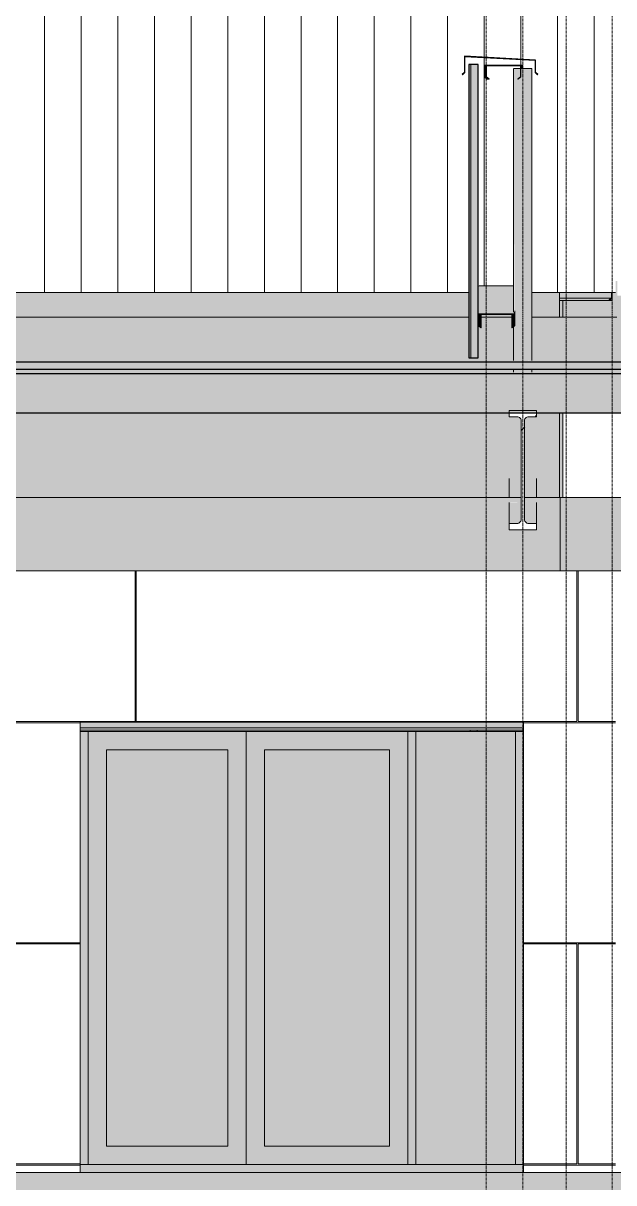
# Model space of a CAD drawing. Header units: inches. Extents: x -55396 to -733, y -290 to 853.
# Drawn here: x -19410.6 to -19281.6, y -2.2 to 250.7 of the extents above; entities that cross this region are included whole.
import ezdxf

# ---------------------------------------------------------------- set-up
doc = ezdxf.new("R2010")
doc.units = ezdxf.units.IN
doc.header["$MEASUREMENT"] = 0
doc.linetypes.add('Grid Line 1_2_', pattern=[0.875, 0.5, -0.125, 0.125, -0.125])
for name, color, linetype, lineweight in [('A-CLNG', 13, 'Continuous', 9), ('A-CLNG-PATT', 13, 'Continuous', 25), ('A-DOOR', 31, 'Continuous', 9), ('A-GLAZ-CURT', 52, 'Continuous', 9), ('A-GLAZ-CWMG', 51, 'Continuous', 9), ('A-ROOF', 132, 'Continuous', 9), ('A-WALL', 113, 'Continuous', 9), ('A-WALL-PATT', 111, 'Continuous', 25), ('C-BLDG-PADS', 91, 'Continuous', 9), ('L-SITE-WALL', 31, 'Continuous', 9), ('M-HVAC-DUCT', 70, 'Continuous', 9), ('S-BEAM', 12, 'Continuous', 9), ('S-COLS', 52, 'Continuous', 9), ('S-GRID', 1, 'Continuous', 9)]:
    doc.layers.add(name, color=color, linetype=linetype, lineweight=lineweight)
pattern_1 = [(45, (22032.004, 107.706), (-19.007, 19.007), []), (45, (22032.004, 136.506), (-19.007, 19.007), [])]
pattern_2 = [(90, (21867.43, 532.5), (-193, -193), [48, -145]), (180, (21867.43, 532.5), (-2e-14, -193), [96.25, -96.75]), (270, (21771.18, 580.5), (-193, -193), [48, -145]), (180, (21867.43, 580.5), (-2e-14, -193), [96.25, -96.75]), (270, (21770.93, 580.5), (-193, -193), [48, -145]), (180, (21770.93, 580.5), (-2e-14, -193), [96.25, -96.75]), (90, (21674.68, 532.5), (-193, -193), [48, -145]), (180, (21770.93, 532.5), (-2e-14, -193), [96.25, -96.75]), (90, (21819.43, 580.75), (-193, -193), [48, -145]), (180, (21867.68, 580.75), (-2e-14, -193), [48.25, -144.75]), (180, (21867.68, 628.75), (-2e-14, -193), [48.25, -144.75]), (90, (21722.93, 580.75), (-193, -193), [48, -145]), (180, (21819.18, 580.75), (-2e-14, -193), [96.25, -96.75]), (270, (21819.18, 628.75), (-193, -193), [48, -145]), (180, (21819.18, 628.75), (-2e-14, -193), [96.25, -96.75]), (180, (21722.68, 580.75), (-2e-14, -193), [48, -145]), (270, (21722.68, 628.75), (-193, -193), [48, -145]), (180, (21722.68, 628.75), (-2e-14, -193), [48, -145]), (90, (21867.43, 629), (-193, -193), [48, -145]), (180, (21867.43, 629), (-2e-14, -193), [96.25, -96.75]), (270, (21771.18, 677), (-193, -193), [48, -145]), (180, (21867.43, 677), (-2e-14, -193), [96.25, -96.75]), (270, (21770.93, 677), (-193, -193), [48, -145]), (180, (21770.93, 677), (-2e-14, -193), [96.25, -96.75]), (270, (21674.68, 677), (-193, -193), [48, -145]), (180, (21770.93, 629), (-2e-14, -193), [96.25, -96.75]), (90, (21819.43, 677.25), (-193, -193), [48, -145]), (180, (21867.68, 677.25), (-2e-14, -193), [48.25, -144.75]), (180, (21867.68, 725.25), (-2e-14, -193), [48.25, -144.75]), (90, (21722.93, 677.25), (-193, -193), [48, -145]), (180, (21819.18, 677.25), (-2e-14, -193), [96.25, -96.75]), (270, (21819.18, 725.25), (-193, -193), [48, -145]), (180, (21819.18, 725.25), (-2e-14, -193), [96.25, -96.75]), (180, (21722.68, 677.25), (-2e-14, -193), [48, -145]), (270, (21722.68, 725.25), (-193, -193), [48, -145]), (180, (21722.68, 725.25), (-2e-14, -193), [48, -145])]

# ---------------------------------------------------------------- blocks, each defined once
blk = doc.blocks.new('W-Wide Flange - 8_ WIDE-1169091-Section 7')
at = {"layer": 'S-BEAM'}
h = blk.add_hatch(dxfattribs=at)
h.set_pattern_fill('FP_11', color=256, style=0, pattern_type=2)
h.set_pattern_definition(pattern_1)
h.paths.add_polyline_path([(22351.32, 140.24), (22353.05, 140.24), (22353.05, 141.6), (22351.12, 141.62), (22350.76, 141.8), (22350.52, 142.11), (22350.43, 142.49), (22350.49, 164.32), (22350.62, 164.57), (22350.93, 164.81), (22351.32, 164.9), (22353.05, 164.9), (22353.05, 166.26), (22347.05, 166.26), (22347.05, 164.9), (22348.99, 164.88), (22349.34, 164.71), (22349.62, 164.32), (22349.68, 164.01), (22349.66, 142.29), (22349.48, 141.94), (22349.17, 141.69), (22348.79, 141.6), (22347.05, 141.6), (22347.05, 140.24)], flags=0)
h = blk.add_hatch(color=256, dxfattribs=at)
h.paths.add_polyline_path([(22348.79, 141.6), (22349.23, 141.73), (22349.48, 141.94), (22349.66, 142.29), (22349.68, 142.49), (22349.62, 146.81), (22349.42, 146.46), (22349.1, 146.24), (22348.79, 146.16), (22348.79, 141.62)], flags=0)
h.paths.add_polyline_path([(22349.68, 147.29), (22349.65, 152.08), (22349.41, 151.68), (22348.99, 151.45), (22348.79, 151.42), (22348.79, 147.29), (22349.67, 147.29)], flags=0)
h = blk.add_hatch(color=256, dxfattribs=at)
h.paths.add_polyline_path([(22351.32, 141.6), (22351.32, 146.17), (22350.87, 146.3), (22350.59, 146.59), (22350.45, 146.96), (22350.43, 147.09), (22350.46, 142.27), (22350.69, 141.87), (22350.93, 141.69), (22351.32, 141.6)], flags=0)
h.paths.add_polyline_path([(22350.53, 147.29), (22351.32, 147.29), (22351.31, 151.42), (22350.87, 151.54), (22350.55, 151.87), (22350.43, 152.31), (22350.49, 147.29), (22350.52, 147.29)], flags=0)
h = blk.add_hatch(color=256, dxfattribs=at)
h.paths.add_polyline_path([(22347.05, 141.6), (22348.79, 141.62), (22348.79, 146.17), (22347.05, 146.17), (22347.05, 141.62)], flags=0)
h.paths.add_polyline_path([(22348.79, 147.29), (22348.79, 151.42), (22347.05, 151.42), (22347.05, 147.29)], flags=0)
h = blk.add_hatch(color=256, dxfattribs=at)
h.paths.add_polyline_path([(22351.32, 141.6), (22353.05, 141.62), (22353.05, 146.17), (22351.32, 146.17), (22351.32, 141.62)], flags=0)
h.paths.add_polyline_path([(22353.05, 147.29), (22353.05, 151.42), (22351.32, 151.42), (22351.32, 147.29)], flags=0)
at = {"layer": 'S-BEAM', "lineweight": 15}
for p, q in [((22353.05, 166.26), (22347.05, 166.26)), ((22347.05, 166.26), (22347.05, 164.9)), ((22347.05, 164.9), (22348.79, 164.9)), ((22351.32, 164.9), (22353.05, 164.9)), ((22353.05, 164.9), (22353.05, 166.26)), ((22349.68, 164.01), (22349.68, 142.49)), ((22350.43, 142.49), (22350.43, 164.01)), ((22348.79, 141.6), (22347.05, 141.6)), ((22347.05, 141.6), (22347.05, 140.24)), ((22347.05, 140.24), (22353.05, 140.24)), ((22353.05, 141.6), (22351.32, 141.6)), ((22353.05, 140.24), (22353.05, 141.6))]:
    blk.add_line(p, q, dxfattribs=at)
at = {"layer": 'S-BEAM'}
for p, q in [((22347.05, 151.42), (22347.05, 147.29)), ((22353.05, 147.29), (22353.05, 151.42)), ((22347.05, 146.16), (22347.05, 141.6)), ((22353.05, 141.6), (22353.05, 146.16))]:
    blk.add_line(p, q, dxfattribs=at)
at = {"layer": 'S-BEAM', "lineweight": 15, "flags": 128}
for points in [[(22348.79, 164.9), (22348.99, 164.88), (22349.17, 164.81), (22349.34, 164.71), (22349.48, 164.57), (22349.59, 164.4), (22349.66, 164.21), (22349.68, 164.01)], [(22350.43, 164.01), (22350.45, 164.21), (22350.52, 164.4), (22350.62, 164.57), (22350.76, 164.71), (22350.93, 164.81), (22351.12, 164.88), (22351.32, 164.9)], [(22349.68, 142.49), (22349.66, 142.29), (22349.59, 142.11), (22349.48, 141.94), (22349.34, 141.8), (22349.17, 141.69), (22348.99, 141.62), (22348.79, 141.6)], [(22351.32, 141.6), (22351.12, 141.62), (22350.93, 141.69), (22350.76, 141.8), (22350.62, 141.94), (22350.52, 142.11), (22350.45, 142.29), (22350.43, 142.49)]]:
    blk.add_lwpolyline(points, dxfattribs=at)
blk = doc.blocks.new('Girt_C - 10_D-1179047-Section 7')
at = {"layer": 'S-BEAM'}
for points in [[(22259.32, 97), (22350.18, 97), (22350.18, 98.25), (22253.43, 98.25), (22253.43, 97)], [(22336.79, 96.52), (22350.18, 96.52), (22350.18, 97), (22253.43, 97), (22253.43, 96.52), (22259.32, 96.52)]]:
    blk.add_hatch(color=256, dxfattribs=at).paths.add_polyline_path(points, flags=0)
for p, q in [((22253.43, 97), (22350.18, 97)), ((22253.43, 96.52), (22350.18, 96.52))]:
    blk.add_line(p, q, dxfattribs=at)
blk = doc.blocks.new('Girt_C - 8_D-1179786-Section 7')
at = {"layer": 'S-BEAM'}
for points in [[(22341.74, 239.05), (22342.16, 239.05), (22342.16, 241.37), (22341.74, 241.37), (22341.74, 239.4)], [(22350.05, 241.37), (22350.02, 241.46), (22349.62, 241.44)], [(22349.64, 239), (22349.66, 239), (22349.7, 240.83), (22350.05, 240.83), (22350.05, 241.37), (22349.64, 241.37)], [(22342.28, 238.6), (22342.69, 238.6), (22342.16, 239.05), (22341.81, 239), (22342.16, 238.71)], [(22342.62, 238.52), (22342.69, 238.6), (22342.21, 238.52)]]:
    blk.add_hatch(color=256, dxfattribs=at).paths.add_polyline_path(points, flags=0)
at = {"layer": 'S-BEAM', "lineweight": 15}
for p, q in [((22341.64, 241.37), (22341.64, 239)), ((22341.74, 239.05), (22341.74, 241.37)), ((22349.45, 241.55), (22341.82, 241.55)), ((22341.82, 241.45), (22349.45, 241.45)), ((22349.53, 241.37), (22349.53, 239.05)), ((22349.64, 239), (22349.64, 241.37)), ((22341.64, 239), (22342.21, 238.52)), ((22342.28, 238.6), (22341.74, 239.05)), ((22342.21, 238.52), (22342.28, 238.6)), ((22349.53, 239.05), (22348.99, 238.6)), ((22348.99, 238.6), (22349.06, 238.52)), ((22349.06, 238.52), (22349.64, 239))]:
    blk.add_line(p, q, dxfattribs=at)
at = {"layer": 'S-BEAM'}
for p, q in [((22342.16, 241.37), (22341.74, 241.37)), ((22342.16, 241.37), (22342.16, 239.05)), ((22349.86, 241.55), (22349.45, 241.55)), ((22349.94, 241.37), (22349.53, 241.37)), ((22350.05, 241.37), (22350.05, 240.83)), ((22342.16, 239.05), (22341.74, 239.05)), ((22342.16, 239.05), (22342.69, 238.6)), ((22342.62, 238.52), (22342.21, 238.52)), ((22342.69, 238.6), (22342.28, 238.6)), ((22342.69, 238.6), (22342.62, 238.52))]:
    blk.add_line(p, q, dxfattribs=at)
at = {"layer": 'S-BEAM', "lineweight": 15, "flags": 128}
for points in [[(22341.82, 241.55), (22341.75, 241.54), (22341.69, 241.5), (22341.65, 241.44), (22341.64, 241.37)], [(22341.74, 241.37), (22341.76, 241.41), (22341.79, 241.44), (22341.82, 241.45)], [(22349.64, 241.37), (22349.62, 241.44), (22349.58, 241.5), (22349.52, 241.54), (22349.45, 241.55)], [(22349.45, 241.45), (22349.49, 241.44), (22349.51, 241.41), (22349.53, 241.37)]]:
    blk.add_lwpolyline(points, dxfattribs=at)
at = {"layer": 'S-BEAM'}
for centre, major_axis, start_param, end_param in [((22342.23, 241.37), (0, 0.0782), 0, 1.517697), ((22349.86, 241.37), (0, 0.187), 4.712389, 6.283185)]:
    blk.add_ellipse(centre, major_axis=major_axis, ratio=0.999996, start_param=start_param, end_param=end_param, dxfattribs=at)
blk = doc.blocks.new('Girt_C - 8_D-1179789-Section 7')
at = {"layer": 'S-BEAM'}
for points in [[(22340.3, 187.14), (22340.42, 187.31), (22340.49, 187.32), (22340.49, 193.44), (22340.33, 193.34), (22340.3, 193.25)], [(22340.49, 187.32), (22348.12, 187.32), (22348.1, 193.44), (22340.49, 193.44)], [(22340.95, 184.37), (22340.95, 187.21), (22340.49, 187.21), (22340.49, 184.75)], [(22347.66, 184.37), (22348.19, 184.82), (22348.12, 185.16), (22348.1, 185.15), (22348.1, 187.21), (22347.66, 187.21), (22347.66, 184.81)], [(22348.3, 187.14), (22348.25, 187.67), (22348.12, 187.73), (22348.19, 187.31), (22348.29, 187.21)]]:
    blk.add_hatch(color=256, dxfattribs=at).paths.add_polyline_path(points, flags=0)
h = blk.add_hatch(dxfattribs=at)
h.set_pattern_fill('FP_11', color=256, style=0, pattern_type=2)
h.set_pattern_definition(pattern_1)
h.paths.add_polyline_path([(22340.88, 184.28), (22340.95, 184.37), (22340.41, 184.82), (22340.41, 187.14), (22340.3, 187.14), (22340.3, 184.77)], flags=0)
h.paths.add_polyline_path([(22347.73, 184.28), (22348.3, 184.77), (22348.3, 187.14), (22348.19, 187.14), (22348.19, 184.82), (22347.66, 184.37)], flags=0)
h.paths.add_polyline_path([(22346.48, 187.21), (22348.12, 187.21), (22348.12, 187.32), (22340.49, 187.32), (22340.49, 187.21)], flags=0)
for p, q in [((22340.49, 193.44), (22348.1, 193.44)), ((22340.3, 187.57), (22340.3, 187.14)), ((22340.41, 187.31), (22340.41, 187.14)), ((22340.41, 187.31), (22340.41, 187.14)), ((22340.95, 187.21), (22340.95, 184.37)), ((22347.66, 187.22), (22347.66, 184.37)), ((22348.19, 187.31), (22348.19, 187.14)), ((22348.3, 187.14), (22348.3, 187.96))]:
    blk.add_line(p, q, dxfattribs=at)
at = {"layer": 'S-BEAM', "lineweight": 15}
for p, q in [((22348.12, 187.32), (22340.49, 187.32)), ((22340.49, 187.21), (22348.12, 187.21)), ((22340.3, 187.14), (22340.3, 184.77)), ((22340.3, 184.77), (22340.88, 184.28)), ((22340.41, 184.82), (22340.41, 187.14)), ((22340.95, 184.37), (22340.41, 184.82)), ((22348.19, 184.82), (22347.66, 184.37)), ((22347.73, 184.28), (22348.3, 184.77)), ((22348.19, 187.14), (22348.19, 184.82)), ((22348.3, 184.77), (22348.3, 187.14)), ((22340.88, 184.28), (22340.95, 184.37)), ((22347.66, 184.37), (22347.73, 184.28))]:
    blk.add_line(p, q, dxfattribs=at)
at = {"layer": 'S-BEAM', "lineweight": 15, "flags": 128}
for points in [[(22340.49, 187.32), (22340.42, 187.31), (22340.36, 187.27), (22340.32, 187.21), (22340.3, 187.14)], [(22340.41, 187.14), (22340.42, 187.18), (22340.45, 187.2), (22340.49, 187.21)], [(22348.3, 187.14), (22348.29, 187.21), (22348.25, 187.27), (22348.19, 187.31), (22348.12, 187.32)], [(22348.12, 187.21), (22348.15, 187.2), (22348.18, 187.18), (22348.19, 187.14)]]:
    blk.add_lwpolyline(points, dxfattribs=at)
at = {"layer": 'S-BEAM'}
blk.add_ellipse((22340.49, 193.25), major_axis=(-0.188, 0), ratio=0.999133, start_param=4.712389, end_param=6.283185, dxfattribs=at)
blk = doc.blocks.new('Round Elbow - 1_5 D-V258-Section 7')
at = {"layer": 'M-HVAC-DUCT'}
for points in [[(22360.05, 139.29), (22374.19, 139.29), (22374.42, 141.2), (22375.1, 143), (22376.42, 144.79), (22377.64, 145.87), (22379.35, 146.77), (22381.41, 147.23), (22358.19, 147.29), (22358.19, 139.29)], [(22381.22, 131.29), (22381.14, 131.36), (22379.06, 131.96), (22378.72, 132.08), (22377.2, 133.03), (22375.93, 134.3), (22374.98, 135.81), (22374.35, 137.89), (22374.19, 139.29), (22358.19, 139.29), (22358.19, 131.29), (22381.16, 131.29)]]:
    blk.add_hatch(color=256, dxfattribs=at).paths.add_polyline_path(points, flags=0)
h = blk.add_hatch(color=256, dxfattribs=at)
h.paths.add_polyline_path([(22382.19, 131.29), (22382.71, 131.34), (22381.67, 131.34)], flags=0)
h.paths.add_polyline_path([(22383.53, 131.44), (22383.97, 131.49), (22383.73, 131.49)], flags=0)
h.paths.add_polyline_path([(22385.31, 131.96), (22385.66, 132.08), (22385.51, 132.06)], flags=0)
h.paths.add_polyline_path([(22386.93, 132.88), (22387.18, 133.03), (22387.08, 133.01)], flags=0)
h.paths.add_polyline_path([(22388.29, 134.14), (22388.44, 134.3), (22388.49, 134.44)], flags=0)
h.paths.add_polyline_path([(22389.32, 135.69), (22389.4, 135.81), (22389.44, 136.02)], flags=0)
h.paths.add_polyline_path([(22389.96, 137.44), (22389.99, 137.51), (22390.05, 138.15)], flags=0)
h.paths.add_polyline_path([(22384.54, 146.89), (22383.97, 147.09), (22383.53, 147.13)], flags=0)
for p, q in [((22358.19, 139.29), (22358.19, 147.29)), ((22358.19, 131.29), (22358.19, 139.29))]:
    blk.add_line(p, q, dxfattribs=at)
at = {"layer": 'M-HVAC-DUCT', "flags": 128}
for points in [[(22358.19, 147.29), (22359.15, 147.29), (22360.11, 147.29), (22361.06, 147.29), (22362.01, 147.29), (22362.96, 147.29), (22363.89, 147.29), (22364.82, 147.29), (22365.74, 147.29), (22366.64, 147.29), (22367.53, 147.29), (22368.41, 147.29), (22369.27, 147.29), (22370.11, 147.29), (22370.94, 147.29), (22371.74, 147.29), (22372.52, 147.29), (22373.28, 147.29), (22374.01, 147.29), (22374.72, 147.29), (22375.41, 147.29), (22376.06, 147.29), (22376.69, 147.29), (22377.28, 147.29), (22377.85, 147.29), (22378.38, 147.29), (22378.89, 147.29), (22379.36, 147.29), (22379.79, 147.29), (22380.19, 147.29), (22380.56, 147.29), (22380.89, 147.29), (22381.18, 147.29), (22381.44, 147.29), (22381.66, 147.29), (22381.84, 147.29), (22381.98, 147.29), (22382.09, 147.29), (22382.16, 147.29), (22382.19, 147.29), (22382.19, 147.29)], [(22382.19, 147.29), (22382.51, 147.28), (22382.83, 147.26), (22383.15, 147.23), (22383.46, 147.18), (22383.78, 147.13), (22384.09, 147.06), (22384.4, 146.97), (22384.71, 146.88), (22385.01, 146.77), (22385.3, 146.65), (22385.6, 146.52), (22385.88, 146.38), (22386.16, 146.23), (22386.44, 146.06), (22386.71, 145.89), (22386.97, 145.7), (22387.22, 145.51), (22387.46, 145.3), (22387.7, 145.08), (22387.93, 144.86), (22388.15, 144.63), (22388.35, 144.38), (22388.55, 144.13), (22388.74, 143.87), (22388.92, 143.61), (22389.09, 143.34), (22389.24, 143.06), (22389.39, 142.77), (22389.52, 142.48), (22389.64, 142.18), (22389.75, 141.88), (22389.85, 141.58), (22389.94, 141.27), (22390.01, 140.96), (22390.07, 140.65), (22390.12, 140.33), (22390.16, 140.01), (22390.18, 139.69), (22390.19, 139.37), (22390.19, 139.29)], [(22390.19, 139.29), (22390.18, 138.97), (22390.16, 138.65), (22390.13, 138.33), (22390.09, 138.01), (22390.03, 137.7), (22389.96, 137.38), (22389.88, 137.08), (22389.78, 136.77), (22389.68, 136.47), (22389.56, 136.17), (22389.43, 135.88), (22389.28, 135.59), (22389.13, 135.31), (22388.97, 135.04), (22388.79, 134.77), (22388.61, 134.51), (22388.41, 134.26), (22388.2, 134.01), (22387.99, 133.77), (22387.76, 133.55), (22387.53, 133.33), (22387.29, 133.12), (22387.04, 132.92), (22386.78, 132.73), (22386.51, 132.55), (22386.24, 132.39), (22385.96, 132.23), (22385.67, 132.09), (22385.38, 131.95), (22385.09, 131.83), (22384.79, 131.72), (22384.48, 131.62), (22384.17, 131.54), (22383.86, 131.46), (22383.55, 131.4), (22383.23, 131.35), (22382.91, 131.32), (22382.59, 131.3), (22382.28, 131.29), (22382.19, 131.29)], [(22382.19, 131.29), (22382.17, 131.29), (22382.11, 131.29), (22382.02, 131.29), (22381.88, 131.29), (22381.71, 131.29), (22381.5, 131.29), (22381.25, 131.29), (22380.97, 131.29), (22380.65, 131.29), (22380.29, 131.29), (22379.9, 131.29), (22379.48, 131.29), (22379.02, 131.29), (22378.52, 131.29), (22378, 131.29), (22377.44, 131.29), (22376.85, 131.29), (22376.23, 131.29), (22375.58, 131.29), (22374.91, 131.29), (22374.21, 131.29), (22373.48, 131.29), (22372.73, 131.29), (22371.95, 131.29), (22371.16, 131.29), (22370.34, 131.29), (22369.5, 131.29), (22368.65, 131.29), (22367.77, 131.29), (22366.89, 131.29), (22365.98, 131.29), (22365.07, 131.29), (22364.14, 131.29), (22363.21, 131.29), (22362.27, 131.29), (22361.32, 131.29), (22360.36, 131.29), (22359.41, 131.29), (22358.45, 131.29), (22358.19, 131.29)]]:
    blk.add_lwpolyline(points, dxfattribs=at)
at = {"layer": 'M-HVAC-DUCT'}
for start, end in [(99.6807, 107.183), (90, 93.7389), (86.2611, 90), (72.817, 80.3193), (139.8651, 147.9612), (126.4786, 134.2301), (113.0848, 120.6682), (59.3318, 66.9152), (45.7699, 53.5214), (32.0388, 40.1349), (153.2466, 162.2008), (17.7992, 26.7534), (167.1429, 180), (180, 192.8571), (0, 12.8571), (347.1429, 0), (197.7992, 206.7534), (333.2466, 342.2008), (212.4468, 220.1349), (319.8651, 327.5532), (225.7699, 233.5214), (239.3318, 246.9152), (252.817, 260.3193), (279.6807, 287.183), (293.0848, 300.6682), (306.4786, 314.2301), (266.2611, 270), (270, 273.7389)]:
    blk.add_arc((22382.19, 139.29), 8, start, end, dxfattribs=at)
blk = doc.blocks.new('columns and girder2 - one-1108489-Section 7')
at = {"layer": 'S-BEAM'}
h = blk.add_hatch(color=256, dxfattribs=at)
h.paths.add_polyline_path([(22343.33, 96.25), (22350.18, 96.25), (22350.18, 96.52), (22340.05, 96.52), (22340.05, 96.25)], flags=0)
h.paths.add_polyline_path([(21174.78, 244.48), (21177.06, 244.48), (21180.68, 264.01), (21180.68, 278), (21183.27, 278), (21184.89, 286.77), (21146.8, 286.77), (21146.8, 244.48), (21155.41, 244.48)], flags=0)
h.paths.add_polyline_path([(21150.57, 292.73), (21186, 292.73), (21191.77, 323.84), (21191.62, 323.84), (21191.62, 335.02), (21146.8, 335.02), (21146.8, 325.09), (21188.62, 325.09), (21188.62, 324.09), (21146.8, 324.09), (21146.8, 292.73)], flags=0)
h.paths.add_polyline_path([(21194.62, 329.63), (21232.98, 335.02), (21194.62, 335.02)], flags=0)
h.paths.add_polyline_path([(21146.8, 340.98), (21191.62, 340.98), (21191.62, 384.8), (21146.8, 386.67), (21146.8, 349.86)], flags=0)
h.paths.add_polyline_path([(21194.62, 340.98), (21275.41, 340.98), (21381.56, 355.9), (21381.56, 376.88), (21194.62, 384.67), (21194.62, 345.36)], flags=0)
h = blk.add_hatch(color=256, dxfattribs=at)
h.paths.add_polyline_path([(21155.3, -6), (21155.3, -6), (21153.8, -6)], flags=0)
h.paths.add_polyline_path([(22359.55, -6), (22359.55, -6), (22358.05, -6)], flags=0)
h.paths.add_polyline_path([(22340.05, 96.25), (22340.05, 96.52), (22338.55, 96.52), (22338.55, 96.25), (22338.82, 96.25)], flags=0)
h.paths.add_polyline_path([(22358.05, 147.29), (22358.8, 147.29), (22358.8, 165.76), (22358.05, 165.76), (22358.05, 147.29)], flags=0)
h.paths.add_polyline_path([(22358.8, 186.58), (22358.8, 190.27), (22358.05, 190.27), (22358.05, 186.58)], flags=0)
h.paths.add_polyline_path([(21178.58, 244.48), (21180.68, 255.78), (21180.68, 264), (21177.06, 244.48), (21177.67, 244.48)], flags=0)
h.paths.add_polyline_path([(21183.27, 278), (21184.8, 278), (21186.42, 286.77), (21184.89, 286.77), (21183.92, 281.5)], flags=0)
h.paths.add_polyline_path([(21186.26, 292.73), (21187.53, 292.73), (21193.29, 323.84), (21191.77, 323.84), (21186, 292.73)], flags=0)
for p, q in [((22338.55, 96.52), (22338.55, 96.25)), ((22340.05, 96.25), (22340.05, 96.52))]:
    blk.add_line(p, q, dxfattribs=at)
blk = doc.blocks.new('Girt_Z - 10_D-1179800-Section 7')
at = {"layer": 'S-BEAM'}
blk.add_hatch(color=256, dxfattribs=at).paths.add_polyline_path([(22368.98, 190.27), (22369.55, 190.75), (22369.5, 192), (22369.44, 192), (22369.44, 190.8), (22368.91, 190.35)], flags=0)
for p, q in [((22369.44, 190.8), (22368.91, 190.35)), ((22368.91, 190.35), (22368.98, 190.27)), ((22368.98, 190.27), (22369.55, 190.75)), ((22369.44, 192), (22369.44, 190.8)), ((22369.55, 190.75), (22369.55, 192))]:
    blk.add_line(p, q, dxfattribs=at)
blk = doc.blocks.new('Girt_Z - 10_D-1179058-Section 7')
at = {"layer": 'S-BEAM'}
blk.add_hatch(color=256, dxfattribs=at).paths.add_polyline_path([(22358.05, 190.75), (22369.55, 190.75), (22369.55, 192), (22358.05, 192)], flags=0)
h = blk.add_hatch(color=256, dxfattribs=at)
h.paths.add_polyline_path([(22369.44, 190.27), (22369.55, 190.27), (22369.55, 190.75), (22368.98, 190.27)], flags=0)
h.paths.add_polyline_path([(22358.05, 190.27), (22368.91, 190.35), (22369.38, 190.75), (22358.05, 190.75)], flags=0)
for p, q in [((22369.55, 190.75), (22358.05, 190.75)), ((22369.55, 190.27), (22358.05, 190.27)), ((22369.55, 192), (22369.55, 190.75)), ((22369.55, 190.75), (22369.55, 190.27))]:
    blk.add_line(p, q, dxfattribs=at)
blk = doc.blocks.new('Door_Single_Storefront - one-1179500-Section 7')
at = {"layer": 'A-DOOR'}
h = blk.add_hatch(color=256, dxfattribs=at)
h.paths.add_polyline_path([(22255.18, 1.75), (22289.62, 1.75), (22289.62, 96.25), (22255.18, 96.25), (22255.18, 76.43)], flags=0)
h.paths.add_polyline_path([(22259.32, 5.75), (22259.18, 5.75), (22259.18, 92.25), (22285.62, 92.25), (22285.62, 5.75)], flags=0)
blk.add_hatch(color=256, dxfattribs=at).paths.add_polyline_path([(22259.18, 5.75), (22285.62, 5.75), (22285.62, 92.25), (22259.18, 92.25), (22259.18, 32.19)], flags=0)
for p, q in [((22289.62, 96.25), (22255.18, 96.25)), ((22289.62, 1.75), (22289.62, 96.25)), ((22259.18, 5.75), (22259.18, 92.25)), ((22259.18, 92.25), (22285.62, 92.25)), ((22285.62, 92.25), (22285.62, 5.75)), ((22285.62, 5.75), (22259.18, 5.75))]:
    blk.add_line(p, q, dxfattribs=at)
blk = doc.blocks.new('Door_Single_Storefront - one-1179728-Section 7')
at = {"layer": 'A-DOOR'}
h = blk.add_hatch(color=256, dxfattribs=at)
h.paths.add_polyline_path([(22324.93, 1.75), (22324.93, 96.25), (22289.62, 96.25), (22289.62, 1.75)], flags=0)
h.paths.add_polyline_path([(22293.62, 5.75), (22293.62, 92.25), (22320.93, 92.25), (22320.93, 5.75)], flags=0)
blk.add_hatch(color=256, dxfattribs=at).paths.add_polyline_path([(22293.62, 5.75), (22320.93, 5.75), (22320.93, 92.25), (22293.62, 92.25), (22293.62, 33.06)], flags=0)
for p, q in [((22324.93, 96.25), (22289.62, 96.25)), ((22289.62, 96.25), (22289.62, 1.75)), ((22293.62, 5.75), (22293.62, 92.25)), ((22293.62, 92.25), (22320.93, 92.25)), ((22320.93, 92.25), (22320.93, 5.75)), ((22320.93, 5.75), (22293.62, 5.75))]:
    blk.add_line(p, q, dxfattribs=at)
blk = doc.blocks.new('System Panel - Interior Glazing-1179649-Section 7')
at = {"layer": 'A-GLAZ-CURT'}
blk.add_hatch(color=256, dxfattribs=at).paths.add_polyline_path([(22326.68, 1.75), (22348.43, 1.75), (22348.43, 96.25), (22326.68, 96.25), (22326.68, 76.43)], flags=0)
blk.add_line((22348.43, 96.25), (22326.68, 96.25), dxfattribs=at)
blk = doc.blocks.new('Rectangular Mullion - Interior 1_75_ x 4_5_-1179508-Section 7')
at = {"layer": 'A-GLAZ-CWMG'}
blk.add_hatch(color=256, dxfattribs=at).paths.add_polyline_path([(22289.62, 0), (22289.62, 1.75), (22253.43, 1.75), (22253.43, 0), (22259.32, 0)], flags=0)
blk.add_line((22289.62, 1.75), (22253.43, 1.75), dxfattribs=at)
blk = doc.blocks.new('Rectangular Mullion - Interior 1_75_ x 4_5_-1179496-Section 7')
at = {"layer": 'A-GLAZ-CWMG'}
blk.add_hatch(color=256, dxfattribs=at).paths.add_polyline_path([(22325.8, 0), (22325.8, 1.75), (22289.62, 1.75), (22289.62, 0)], flags=0)
blk.add_line((22325.8, 1.75), (22289.62, 1.75), dxfattribs=at)
blk = doc.blocks.new('Rectangular Mullion - Interior 1_75_ x 4_5_-1179509-Section 7')
at = {"layer": 'A-GLAZ-CWMG'}
blk.add_hatch(color=256, dxfattribs=at).paths.add_polyline_path([(22332.52, 0), (22350.18, 0), (22350.18, 1.75), (22325.8, 1.75), (22325.8, 0)], flags=0)
blk.add_line((22350.18, 1.75), (22325.8, 1.75), dxfattribs=at)
blk = doc.blocks.new('Rectangular Mullion - Interior 1_75_ x 4_5_-1179504-Section 7')
at = {"layer": 'A-GLAZ-CWMG'}
blk.add_hatch(color=256, dxfattribs=at).paths.add_polyline_path([(22350.18, 1.75), (22350.18, 96.25), (22348.43, 96.25), (22348.43, 1.75)], flags=0)
for p, q in [((22348.43, 96.25), (22350.18, 96.25)), ((22348.43, 96.25), (22348.43, 1.75)), ((22350.18, 1.75), (22348.43, 1.75))]:
    blk.add_line(p, q, dxfattribs=at)
blk = doc.blocks.new('Rectangular Mullion - Interior 1_75_ x 4_5_-1179505-Section 7')
at = {"layer": 'A-GLAZ-CWMG'}
blk.add_hatch(color=256, dxfattribs=at).paths.add_polyline_path([(22255.18, 1.75), (22255.18, 96.25), (22253.43, 96.25), (22253.43, 1.75)], flags=0)
for p, q in [((22253.43, 96.25), (22255.18, 96.25)), ((22255.18, 1.75), (22255.18, 96.25)), ((22255.18, 1.75), (22253.43, 1.75))]:
    blk.add_line(p, q, dxfattribs=at)
blk = doc.blocks.new('Rectangular Mullion - Interior 1_75_ x 4_5_-1179498-Section 7')
at = {"layer": 'A-GLAZ-CWMG'}
blk.add_hatch(color=256, dxfattribs=at).paths.add_polyline_path([(22326.68, 1.75), (22326.68, 96.25), (22324.93, 96.25), (22324.93, 1.75)], flags=0)
for p, q in [((22324.93, 96.25), (22326.68, 96.25)), ((22324.93, 96.25), (22324.93, 1.75)), ((22326.68, 1.75), (22326.68, 96.25)), ((22326.68, 1.75), (22324.93, 1.75))]:
    blk.add_line(p, q, dxfattribs=at)

msp = doc.modelspace()

# ---------------------------------------------------------------- hatches: boundary and pattern name
at = {"layer": 'A-CLNG-PATT', "lineweight": 5}
h = msp.add_hatch(color=256, dxfattribs=at)
h.paths.add_polyline_path([(-19392.23, 174.27), (-19226.08, 174.27), (-19226.08, 175.27), (-19299.55, 175.27), (-19299.57, 174.67), (-19300.63, 174.62), (-19303.45, 174.68), (-19303.45, 175.27), (-20238.31, 175.27), (-20238.31, 174.27), (-19469.69, 174.27)], flags=0)
h.paths.add_polyline_path([(-18865, 174.27), (-18865, 175.27), (-19166.58, 175.27), (-19166.58, 174.27), (-18888.69, 174.27)], flags=0)
h.paths.add_polyline_path([(-20747.91, 174.27), (-20243.06, 174.27), (-20243.06, 175.27), (-20751.25, 175.27), (-20751.25, 174.27)], flags=0)
at = {"layer": 'A-CLNG-PATT', "lineweight": 9}
h = msp.add_hatch(dxfattribs=at)
h.set_pattern_fill('FP_15', color=256, style=0, pattern_type=2)
h.set_pattern_definition([(161.57, (22032.964, 108.666), (-7.6802237, -0.0009796), [0, -54.643, 6.067, 0]), (18.43, (22031.044, 108.666), (-7.6802237, 0.0009796), [0, -54.643, 6.067, 0]), (108.43, (22032.964, 108.666), (3.83829529, -19.20136532), [18.211, -42.499]), (71.57, (22031.044, 108.666), (3.83829529, 19.20136532), [18.211, -42.499])])
h.paths.add_polyline_path([(-20751.25, 165.76), (-18865, 165.76), (-18865, 174.27), (-19166.58, 174.27), (-19166.58, 172.83), (-19226.08, 172.83), (-19226.08, 174.27), (-20751.25, 174.27), (-20751.25, 174.08)], flags=0)
at = {"layer": 'A-ROOF', "lineweight": 5}
h = msp.add_hatch(color=256, dxfattribs=at)
h.paths.add_polyline_path([(-20762.5, 176.77), (-19226.08, 176.77), (-19226.08, 187.14), (-19278.75, 187.14), (-19278.75, 186.83), (-19281, 186.83), (-19281, 186.58), (-19299.55, 186.58), (-19299.57, 177.18), (-19300.63, 177.12), (-19303.45, 177.18), (-19303.45, 184.6), (-19303.82, 184.28), (-19303.89, 184.37), (-19303.89, 186.58), (-19310.6, 186.58), (-19310.67, 184.28), (-19311.25, 184.77), (-19311.25, 177.77), (-19313.25, 177.77), (-19313.25, 186.58), (-20529.75, 186.59), (-20529.75, 187.14), (-20762.5, 187.14)], flags=0)
h.paths.add_polyline_path([(-18865, 176.77), (-18865, 187.14), (-18917.69, 187.07), (-18917.69, 183.08), (-18917.78, 183.08), (-18917.78, 181.65), (-18918.01, 181.55), (-18919.8, 181.37), (-18924.06, 181.21), (-18929.78, 181.15), (-18936.69, 181.24), (-18940.86, 181.46), (-18941.78, 181.65), (-18941.78, 183.08), (-18950.39, 183.08), (-18950.39, 181.11), (-18950.62, 181.02), (-18952.41, 180.84), (-18956.47, 180.68), (-18962.39, 180.61), (-18969.06, 180.7), (-18973.48, 180.92), (-18974.39, 181.11), (-18974.39, 183.08), (-18981.06, 183.08), (-18981.06, 187.14), (-19029.06, 187.14), (-19029.06, 185.01), (-19024.3, 185.01), (-19024.3, 181.36), (-19024.51, 181.26), (-19026.18, 181.07), (-19029.3, 180.91), (-19035.87, 180.79), (-19043.62, 180.82), (-19049.03, 180.99), (-19051.51, 181.17), (-19052.3, 181.36), (-19052.3, 183.08), (-19058.5, 182.99), (-19058.55, 181.16), (-19058.79, 181.08), (-19060.53, 180.9), (-19065.01, 180.7), (-19072.67, 180.61), (-19080.77, 180.73), (-19084.76, 180.92), (-19086.43, 181.16), (-19086.5, 181.2), (-19086.5, 183.08), (-19092.44, 183.08), (-19092.44, 187.14), (-19136.87, 187.14), (-19136.87, 181.89), (-19166.58, 181.89), (-19166.58, 176.77), (-18888.69, 176.77)], flags=0)
at = {"layer": 'A-ROOF'}
h = msp.add_hatch(color=256, dxfattribs=at)
h.paths.add_polyline_path([(-18865, 175.27), (-18865, 176.77), (-19166.58, 176.77), (-19166.58, 175.27), (-18888.69, 175.27)], flags=0)
h.paths.add_polyline_path([(-20762.5, 175.27), (-19226.08, 175.27), (-19226.08, 176.77), (-20762.5, 176.77)], flags=0)
at = {"layer": 'A-WALL'}
msp.add_hatch(color=256, dxfattribs=at).paths.add_polyline_path([(-19314.7, 239.46), (-19314.19, 239.97), (-19314.19, 243.43), (-19298.81, 242.63), (-19298.81, 239.97), (-19298.75, 240), (-19298.75, 242.69), (-19314.25, 243.5), (-19314.25, 240), (-19314.75, 239.5)], flags=0)
at = {"layer": 'A-WALL-PATT', "lineweight": 9}
h = msp.add_hatch(dxfattribs=at)
h.set_pattern_fill('FP_19', color=256, style=0, pattern_type=2)
h.set_pattern_definition([(90, (22306.069, 0), (-8, 5e-16), [])])
h.paths.add_polyline_path([(-19301.5, 241.37), (-19301.8, 241.45), (-19301.53, 241.46)], flags=0)
h.paths.add_polyline_path([(-20529.75, 192), (-19313.25, 192), (-19313.25, 241.75), (-19311.25, 241.75), (-19311.19, 193.37), (-19311.06, 193.44), (-19303.45, 193.44), (-19303.45, 240.83), (-19302.02, 240.83), (-19302.02, 241.37), (-19301.5, 241.37), (-19301.5, 240.83), (-19299.55, 240.83), (-19299.55, 192), (-19281.25, 192), (-19281.25, 346.15), (-20266.37, 387.2), (-20266.37, 238.94), (-20529.75, 238.94), (-20529.75, 193.61)], flags=0)
h.paths.add_polyline_path([(-19308.93, 238.52), (-19309.44, 238.6), (-19309.91, 239.05), (-19309.91, 241.37), (-19309.4, 241.37), (-19309.34, 239), (-19308.86, 238.6)], flags=0)
h.paths.add_polyline_path([(-19314.7, 239.46), (-19314.7, 239.54), (-19314.25, 240), (-19314.18, 243.5), (-19298.75, 242.63), (-19298.72, 239.97), (-19298.81, 240), (-19298.81, 242.63), (-19314.19, 243.43), (-19314.25, 239.91)], flags=0)
h.paths.add_polyline_path([(-19302.37, 241.45), (-19309.73, 241.45), (-19309.73, 241.55), (-19302.1, 241.55), (-19302.1, 241.45), (-19302.28, 241.45)], flags=0)
h = msp.add_hatch(dxfattribs=at)
h.set_pattern_fill('FP_13', color=256, style=0, pattern_type=2)
h.set_pattern_definition(pattern_2)
h.paths.add_polyline_path([(-19292.75, 0), (-19281.25, 0), (-19281.25, 131.29), (-19292.75, 131.29), (-19292.75, 76.43)], flags=0)
h.paths.add_polyline_path([(-19290.97, 147.29), (-19281.25, 147.29), (-19281.25, 165.76), (-19292.75, 165.76), (-19292.75, 147.29), (-19292.35, 147.29)], flags=0)
h = msp.add_hatch(dxfattribs=at)
h.set_pattern_fill('FP_13', color=256, style=0, pattern_type=2)
h.set_pattern_definition(pattern_2)
h.paths.add_polyline_path([(-20166.9, 0), (-19398.12, 0), (-19398.12, 98.25), (-19301.37, 98.25), (-19301.37, 0), (-19292.75, 0), (-19292.75, 131.29), (-20238.31, 131.29), (-20238.31, 0)], flags=0)
at = {"layer": 'C-BLDG-PADS'}
h = msp.add_hatch(dxfattribs=at)
h.set_pattern_fill('FP_12', color=256, style=0, pattern_type=2)
h.set_pattern_definition([(50, (22032.004, 107.706), (55.0854, -4.81984), [5.76, -63.36]), (355, (22032.004, 107.706), (-10.65569, 57.76853), [4.608, -50.688]), (100.451, (22036.594, 107.305), (44.42947, 52.94866), [4.895, -53.848]), (46.184, (22032.004, 123.066), (81.96444, -12.71212), [8.64, -95.04]), (96.636, (22038.834, 122.01), (71.7815, 74.81238), [7.343, -80.772]), (351.184, (22032, 123.07), (71.78195, 74.81243), [6.912, -76.032]), (21, (22039.684, 119.226), (45.84207, -30.92146), [5.76, -63.36]), (326, (22039.684, 119.226), (18.687064, 55.69148), [4.608, -50.688]), (71.451, (22043.504, 116.65), (64.52891, 24.77011), [4.895, -53.848]), (37.5, (22032.004, 107.706), (0.933895, 25.566816), [2.534, -47.539, 2.534, -48.922, -50.88]), (37.5, (22032.004, 107.706), (0.933895, 25.566816), [-101.53, 2.534, -48.346]), (7.5, (22032.004, 107.706), (20.20404, 30.291303), [2.534, -26.803, 2.534, -46.387, -19.392]), (7.5, (22032.004, 107.706), (20.20404, 30.291303), [-78.259, 2.534, -16.858]), (327.5, (22014.877, 107.706), (40.9977845, -1.732403), [2.534, -16.666, 2.534, -57.37, -79.488]), (327.5, (22014.877, 107.706), (40.9977845, -1.732403), [-79.104, 2.534, -76.954]), (317.5, (22007.197, 107.706), (44.788883, 7.68784), [2.534, -22.426, 2.534, -37.248, -56.448]), (317.5, (22007.197, 107.706), (44.788883, 7.68784), [-64.742, 2.534, -53.914])])
h.paths.add_polyline_path([(-20752, -6), (-18860.75, -6), (-18860.75, 0), (-20752, 0), (-20752, -1.69)], flags=0)
at = {"layer": 'L-SITE-WALL', "lineweight": 5}
for points in [[(-19313.25, 177.77), (-19312.87, 177.77), (-19312.87, 241.75), (-19313.25, 241.75), (-19313.25, 183.85)], [(-19281.25, 186.58), (-19281, 186.58), (-19281, 186.83), (-19278.75, 186.83), (-19278.81, 191.28), (-19280.87, 191.28), (-19280.87, 194.5), (-19281.25, 194.5), (-19281.25, 192), (-19282, 192), (-19282, 190.27), (-19292.75, 190.27), (-19292.75, 186.58), (-19282, 186.58)]]:
    msp.add_hatch(color=256, dxfattribs=at).paths.add_polyline_path(points, flags=0)
at = {"layer": 'L-SITE-WALL'}
msp.add_hatch(color=256, dxfattribs=at).paths.add_polyline_path([(-19312.87, 177.77), (-19311.25, 177.77), (-19311.25, 241.75), (-19312.87, 241.75), (-19312.87, 183.85)], flags=0)
at = {"layer": 'L-SITE-WALL', "lineweight": 5}
h = msp.add_hatch(color=256, dxfattribs=at)
h.paths.add_polyline_path([(-19789.25, 147.29), (-19787, 147.29), (-19787, 151.42), (-19785.03, 151.45), (-19784.63, 151.69), (-19784.4, 152.08), (-19784.37, 152.31), (-19784.4, 164.21), (-19784.57, 164.57), (-19784.88, 164.81), (-19785.26, 164.9), (-19787, 164.9), (-19787, 165.76), (-20022.25, 165.76), (-20022.25, 164.9), (-20024.18, 164.88), (-20024.54, 164.71), (-20024.78, 164.4), (-20024.87, 164.01), (-20024.84, 152.08), (-20024.61, 151.68), (-20024.21, 151.45), (-20023.98, 151.42), (-20022.25, 151.42), (-20022.25, 147.29), (-19798.93, 147.29)], flags=0)
h.paths.add_polyline_path([(-19740.83, 147.29), (-19545.75, 147.29), (-19545.75, 151.42), (-19543.78, 151.45), (-19543.38, 151.69), (-19543.15, 152.08), (-19543.12, 152.31), (-19543.15, 164.21), (-19543.32, 164.57), (-19543.63, 164.81), (-19544.01, 164.9), (-19545.75, 164.9), (-19545.75, 165.76), (-19781, 165.76), (-19781, 164.9), (-19782.93, 164.88), (-19783.29, 164.71), (-19783.53, 164.4), (-19783.62, 164.01), (-19783.59, 152.08), (-19783.36, 151.68), (-19782.96, 151.45), (-19782.73, 151.42), (-19781, 151.42), (-19781, 147.29), (-19779.56, 147.29)], flags=0)
h.paths.add_polyline_path([(-19293.5, 147.29), (-19293.5, 165.76), (-19298.5, 165.76), (-19298.5, 164.9), (-19300.43, 164.88), (-19300.81, 164.68), (-19301.06, 164.32), (-19301.12, 164.01), (-19301.09, 152.08), (-19300.86, 151.68), (-19300.46, 151.45), (-19300.23, 151.42), (-19298.5, 151.42), (-19298.5, 147.29), (-19295.39, 147.29)], flags=0)
h.paths.add_polyline_path([(-20166.9, 147.29), (-20028.25, 147.29), (-20028.25, 151.42), (-20026.28, 151.45), (-20025.88, 151.69), (-20025.65, 152.08), (-20025.62, 152.31), (-20025.65, 164.21), (-20025.82, 164.57), (-20026.13, 164.81), (-20026.51, 164.9), (-20028.25, 164.9), (-20028.25, 165.76), (-20238.31, 165.76), (-20238.31, 147.29), (-20205.63, 147.29)], flags=0)
h.paths.add_polyline_path([(-19527.79, 147.29), (-19304.5, 147.29), (-19304.5, 151.42), (-19302.53, 151.45), (-19302.13, 151.69), (-19301.9, 152.08), (-19301.87, 152.31), (-19301.93, 164.32), (-19302.07, 164.57), (-19302.38, 164.81), (-19302.76, 164.9), (-19304.5, 164.9), (-19304.5, 165.76), (-19539.75, 165.76), (-19539.75, 164.9), (-19541.68, 164.88), (-19542.04, 164.71), (-19542.28, 164.4), (-19542.37, 164.01), (-19542.34, 152.08), (-19542.11, 151.68), (-19541.71, 151.45), (-19541.48, 151.42), (-19539.75, 151.42), (-19539.75, 147.29)], flags=0)
h.paths.add_polyline_path([(-19547.16, 186.58), (-19313.25, 186.58), (-19313.25, 192), (-20238.31, 192), (-20238.31, 186.58), (-19702.1, 186.58)], flags=0)
h.paths.add_polyline_path([(-20517.25, 186.58), (-20416.12, 186.58), (-20416.12, 192), (-20517.25, 192), (-20517.25, 186.59)], flags=0)
h.paths.add_polyline_path([(-20244.37, 186.58), (-20243.06, 186.58), (-20243.06, 192), (-20358.12, 192), (-20358.12, 186.58), (-20283.1, 186.58)], flags=0)
h.paths.add_polyline_path([(-20362.87, 186.58), (-20362.87, 192), (-20411.37, 192), (-20411.37, 186.58), (-20379.94, 186.58)], flags=0)
h.paths.add_polyline_path([(-19310.6, 186.58), (-19303.89, 186.58), (-19303.89, 187.21), (-19310.6, 187.21)], flags=0)
h.paths.add_polyline_path([(-19299.55, 186.58), (-19293.5, 186.58), (-19293.5, 192), (-19299.55, 191.97), (-19299.55, 188.73)], flags=0)
h.paths.add_polyline_path([(-19311.25, 187.14), (-19311.14, 187.14), (-19311.22, 187.22), (-19311.25, 187.14)], flags=0)
at = {"layer": 'M-HVAC-DUCT', "lineweight": 5}
for points in [[(-20238.31, 139.29), (-19293.36, 139.29), (-19293.36, 147.29), (-19301.12, 147.29), (-19301.06, 146.81), (-19300.9, 146.49), (-19300.55, 146.24), (-19300.23, 146.17), (-19298.5, 146.17), (-19298.5, 140.24), (-19304.5, 140.24), (-19304.5, 146.17), (-19302.45, 146.24), (-19302.17, 146.41), (-19301.97, 146.7), (-19301.87, 147.2), (-19301.87, 147.29), (-19542.37, 147.29), (-19542.31, 146.81), (-19542.15, 146.49), (-19541.8, 146.24), (-19541.48, 146.17), (-19539.75, 146.17), (-19539.75, 140.24), (-19545.75, 140.24), (-19545.75, 146.17), (-19543.7, 146.24), (-19543.42, 146.41), (-19543.22, 146.7), (-19543.12, 147.2), (-19543.12, 147.29), (-19783.62, 147.29), (-19783.56, 146.81), (-19783.4, 146.49), (-19783.05, 146.24), (-19782.73, 146.17), (-19781, 146.17), (-19781, 140.24), (-19787, 140.24), (-19787, 146.17), (-19784.95, 146.24), (-19784.67, 146.41), (-19784.46, 146.73), (-19784.37, 147.2), (-19784.37, 147.29), (-20024.87, 147.2), (-20024.81, 146.81), (-20024.65, 146.49), (-20024.3, 146.24), (-20023.98, 146.17), (-20022.25, 146.1), (-20022.25, 140.24), (-20028.25, 140.24), (-20028.25, 146.17), (-20026.2, 146.24), (-20025.92, 146.41), (-20025.72, 146.7), (-20025.62, 147.2), (-20025.62, 147.29), (-20238.31, 147.24), (-20238.31, 139.72)], [(-19740.83, 131.29), (-19293.36, 131.29), (-19293.36, 139.29), (-20238.31, 139.29), (-20238.31, 131.29), (-19779.56, 131.29)]]:
    msp.add_hatch(color=256, dxfattribs=at).paths.add_polyline_path(points, flags=0)
at = {"layer": 'S-COLS', "lineweight": 5}
h = msp.add_hatch(color=256, dxfattribs=at)
h.paths.add_polyline_path([(-19301.5, 174.61), (-19301.54, 175.27), (-19303.45, 175.27), (-19303.45, 174.68), (-19301.92, 174.62), (-19301.54, 174.61)], flags=0)
h.paths.add_polyline_path([(-19303.44, 187.21), (-19303.45, 187.21), (-19303.44, 185.16)], flags=0)
h.paths.add_polyline_path([(-19303.25, 187.14), (-19303.36, 187.31), (-19303.44, 187.27), (-19303.36, 187.14), (-19303.25, 187.14)], flags=0)
h.paths.add_polyline_path([(-19301.5, 177.11), (-19301.5, 240.83), (-19301.89, 240.83), (-19301.91, 238.98), (-19302.49, 238.52), (-19302.56, 238.6), (-19302.02, 239.05), (-19302.02, 240.83), (-19303.45, 240.83), (-19303.36, 187.71), (-19303.25, 187.53), (-19303.3, 184.72), (-19303.45, 184.6), (-19303.45, 177.18), (-19301.92, 177.12), (-19301.55, 177.11)], flags=0)
h = msp.add_hatch(color=256, dxfattribs=at)
h.paths.add_polyline_path([(-19301.5, 174.61), (-19299.55, 174.68), (-19299.57, 175.27), (-19301.5, 175.27)], flags=0)
h.paths.add_polyline_path([(-19301.5, 177.11), (-19299.55, 177.18), (-19299.55, 240.83), (-19301.5, 240.83), (-19301.5, 178.96)], flags=0)

# ---------------------------------------------------------------- linework, layer by layer
at = {"layer": 'A-CLNG', "lineweight": 25}
for p, q in [((-19226.08, 174.27), (-20751.25, 174.27)), ((-20751.25, 165.76), (-18865, 165.76))]:
    msp.add_line(p, q, dxfattribs=at)
at = {"layer": 'A-ROOF'}
for p, q in [((-20517.25, 186.58), (-19313.25, 186.58)), ((-19310.6, 186.58), (-19303.89, 186.58)), ((-19299.55, 186.58), (-19281, 186.58))]:
    msp.add_line(p, q, dxfattribs=at)
at = {"layer": 'A-ROOF', "lineweight": 25}
for p, q in [((-19226.08, 176.77), (-20762.5, 176.77)), ((-20238.31, 175.27), (-19226.08, 175.27))]:
    msp.add_line(p, q, dxfattribs=at)
at = {"layer": 'A-WALL', "lineweight": 25}
for p, q in [((-19298.75, 242.69), (-19314.25, 243.5)), ((-19314.25, 243.5), (-19314.25, 240)), ((-19314.19, 239.97), (-19314.19, 243.43)), ((-19314.19, 243.43), (-19298.81, 242.63)), ((-19298.81, 242.63), (-19298.81, 239.97)), ((-19298.75, 240), (-19298.75, 242.69)), ((-19314.25, 240), (-19314.75, 239.5)), ((-19314.75, 239.5), (-19314.7, 239.46)), ((-19314.7, 239.46), (-19314.19, 239.97)), ((-19298.81, 239.97), (-19298.29, 239.46)), ((-19298.25, 239.5), (-19298.75, 240)), ((-19298.29, 239.46), (-19298.25, 239.5))]:
    msp.add_line(p, q, dxfattribs=at)
at = {"layer": 'A-WALL'}
msp.add_line((-19312.87, 177.77), (-19312.87, 241.75), dxfattribs=at)
at = {"layer": 'C-BLDG-PADS'}
msp.add_line((-18865, 0), (-20752, 0), dxfattribs=at)
at = {"layer": 'L-SITE-WALL', "lineweight": 25}
for p, q in [((-19311.25, 241.75), (-19313.25, 241.75)), ((-19313.25, 241.75), (-19313.25, 177.77)), ((-19311.25, 177.77), (-19311.25, 241.75)), ((-19313.25, 177.77), (-19311.25, 177.77))]:
    msp.add_line(p, q, dxfattribs=at)
at = {"layer": 'L-SITE-WALL'}
for p, q in [((-20529.75, 192), (-19313.25, 192)), ((-19299.55, 192), (-19281.25, 192)), ((-19293.5, 186.58), (-19293.5, 192)), ((-19292.75, 186.58), (-19292.75, 190.27)), ((-19293.5, 147.29), (-19293.5, 165.76)), ((-19292.75, 147.29), (-19292.75, 165.76)), ((-19398.12, 0), (-19398.12, 98.25)), ((-19398.12, 98.25), (-19301.37, 98.25)), ((-19301.37, 98.25), (-19301.37, 0))]:
    msp.add_line(p, q, dxfattribs=at)
at = {"layer": 'M-HVAC-DUCT'}
for p, q in [((-19301.87, 147.29), (-19542.37, 147.29)), ((-19293.36, 147.29), (-19301.12, 147.29)), ((-19293.36, 147.29), (-19293.36, 131.29)), ((-20238.31, 131.29), (-19293.36, 131.29))]:
    msp.add_line(p, q, dxfattribs=at)
at = {"layer": 'S-BEAM'}
for p, q in [((-19301.91, 241.5), (-19301.5, 241.5)), ((-19303.25, 187.27), (-19303.25, 187.66))]:
    msp.add_line(p, q, dxfattribs=at)
at = {"layer": 'S-COLS'}
for p, q in [((-19303.5, 240.83), (-19303.5, 187.69)), ((-19302.04, 240.83), (-19303.45, 240.83)), ((-19301.5, 240.83), (-19301.9, 240.83)), ((-19299.55, 240.83), (-19301.5, 240.83)), ((-19299.5, 177.14), (-19299.5, 240.83)), ((-19303.5, 187.22), (-19303.5, 185.07)), ((-19303.5, 184.56), (-19303.5, 177.14)), ((-19303.5, 175.27), (-19303.5, 174.64)), ((-19299.5, 174.64), (-19299.5, 175.27))]:
    msp.add_line(p, q, dxfattribs=at)
at = {"layer": 'S-GRID', "linetype": 'Grid Line 1_2_'}
for p, q in [((-19309.5, -132), (-19309.5, 648.66)), ((-19301.5, -132), (-19301.5, 648.66)), ((-19292, -132), (-19292, 648.66)), ((-19292, -132), (-19292, 648.66)), ((-19282, -132), (-19282, 648.66))]:
    msp.add_line(p, q, dxfattribs=at)

# ---------------------------------------------------------------- block references
at = {"layer": 'A-DOOR'}
for name in ['Door_Single_Storefront - one-1179500-Section 7', 'Door_Single_Storefront - one-1179728-Section 7']:
    msp.add_blockref(name, (-41651.55, 0), dxfattribs=at)
at = {"layer": 'A-GLAZ-CURT'}
msp.add_blockref('System Panel - Interior Glazing-1179649-Section 7', (-41651.55, 0), dxfattribs=at)
at = {"layer": 'A-GLAZ-CWMG'}
for name in ['Rectangular Mullion - Interior 1_75_ x 4_5_-1179505-Section 7', 'Rectangular Mullion - Interior 1_75_ x 4_5_-1179498-Section 7', 'Rectangular Mullion - Interior 1_75_ x 4_5_-1179504-Section 7', 'Rectangular Mullion - Interior 1_75_ x 4_5_-1179508-Section 7', 'Rectangular Mullion - Interior 1_75_ x 4_5_-1179496-Section 7', 'Rectangular Mullion - Interior 1_75_ x 4_5_-1179509-Section 7']:
    msp.add_blockref(name, (-41651.55, 0), dxfattribs=at)
at = {"layer": 'M-HVAC-DUCT'}
msp.add_blockref('Round Elbow - 1_5 D-V258-Section 7', (-41651.55, 0), dxfattribs=at)
at = {"layer": 'S-BEAM'}
for name in ['columns and girder2 - one-1108489-Section 7', 'Girt_C - 8_D-1179786-Section 7', 'Girt_C - 8_D-1179789-Section 7', 'Girt_Z - 10_D-1179058-Section 7', 'Girt_Z - 10_D-1179800-Section 7', 'W-Wide Flange - 8_ WIDE-1169091-Section 7', 'Girt_C - 10_D-1179047-Section 7']:
    msp.add_blockref(name, (-41651.55, 0), dxfattribs=at)

doc.saveas('drawing.dxf')
